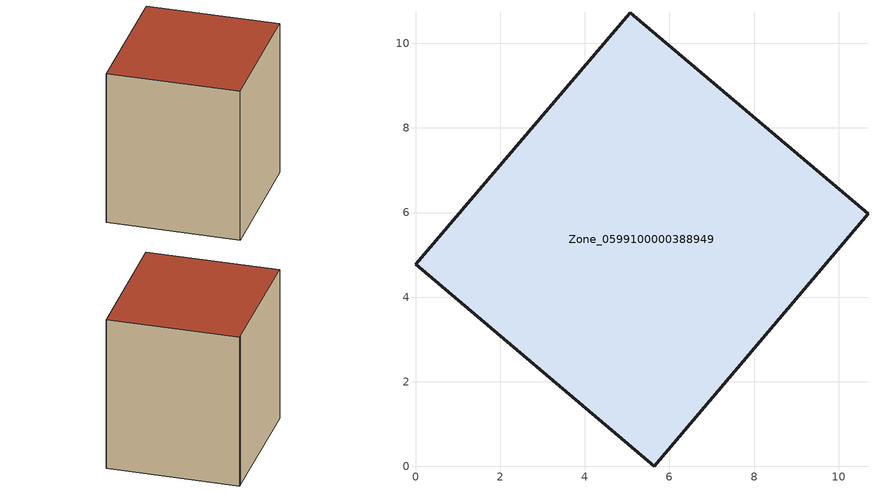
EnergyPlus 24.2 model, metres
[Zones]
Zone_0599100000388949
 floor ground (C_G): 4.99,10.62 5.07,10.72 10.69,5.97 5.64,0 0,4.77 z0.01
 wall outside (C_F): 5.64,0 10.69,5.97 5.07,10.72 4.99,10.62 0,4.77 5.64,0 z0.01:8.96
 roof outside (C_R): 5.07,10.72 4.99,10.62 0,4.77 5.64,0 10.69,5.97 z8.96
[BUILDING]
Pand.0599100000388949: North Axis=0; Terrain=City; Loads Convergence Tolerance Value=0.04; Temperature Convergence Tolerance Value=0.4; Solar Distribution=FullExterior; Maximum Number of Warmup Days=25; Minimum Number of Warmup Days=1
[Site:Location]
Rotterdam.The.Hague.AP_ZH_NLD Design_Conditions: Latitude=51.96; Longitude=4.45; Time Zone=1; Elevation=-4.5
[SITE:GROUNDTEMPERATURE:BUILDINGSURFACE]
18, 18, 18, 18, 18, 18, 18, 18, 18, 18, 18, 18
[MATERIAL] Thermal Absorptance=0.9; Solar Absorptance=0.7; Visible Absorptance=0.7
Name | Roughness | Thickness | Conductivity | Density | Specific Heat
G.TI.1992-2005 | MediumSmooth | 0.15 | 0.06 | 540 | 1210
F.TI.1992-2005 | Rough | 0.3 | 0.12 | 1920 | 840
R.TI.1992-2005 | MediumRough | 0.2 | 0.08 | 1500 | 1000
[CONSTRUCTION]
C_G: G.TI.1992-2005
C_F: F.TI.1992-2005
C_R: R.TI.1992-2005
[ZONE]
Zone_0599100000388949: Type=1; Multiplier=1; Ceiling Height=Autocalculate; Volume=Autocalculate; Floor Area=autocalculate; Part of Total Floor Area=Yes
[ZONEINFILTRATION:DESIGNFLOWRATE]
Infil_Zone_0599100000388949: Zone or ZoneList or Space or SpaceList=Zone_0599100000388949; Schedule=AlwaysOn; Design Flow Rate Calculation Method=Flow/Area; Flow Rate per Floor Area=0.0015; Constant Term Coefficient=1; Temperature Term Coefficient=0; Velocity Term Coefficient=0; Velocity Squared Term Coefficient=0
[HVACTEMPLATE:ZONE:IDEALLOADSAIRSYSTEM]
Zone_0599100000388949: Maximum Heating Supply Air Temperature=50; Minimum Cooling Supply Air Temperature=13; Maximum Heating Supply Air Humidity Ratio=0.0156; Minimum Cooling Supply Air Humidity Ratio=0.0077; Heating Limit=NoLimit; Cooling Limit=NoLimit; Dehumidification Control Type=ConstantSensibleHeatRatio; Cooling Sensible Heat Ratio=0.7; Dehumidification Setpoint=60; Humidification Control Type=None; Humidification Setpoint=30; Outdoor Air Method=None; Outdoor Air Flow Rate per Person=0.00944; Outdoor Air Flow Rate per Zone Floor Area=0; Outdoor Air Flow Rate per Zone=0; Demand Controlled Ventilation Type=None; Outdoor Air Economizer Type=NoEconomizer; Heat Recovery Type=None; Sensible Heat Recovery Effectiveness=0.7; Latent Heat Recovery Effectiveness=0.65
[ZONECONTROL:THERMOSTAT]
ThermostatControl_Zone_0599100000388949: Zone or ZoneList=Zone_0599100000388949; Control Type Schedule=DualSetpointControlType; Control 1=Thermostat_Zone_0599100000388949; Temperature Difference Between Cutout And Setpoint=0
[THERMOSTATSETPOINT:DUALSETPOINT]
Thermostat_Zone_0599100000388949: Heating Setpoint Temperature Schedule=HeatingSetpoint_Zone_0599100000388949; Cooling Setpoint Temperature Schedule=CoolingSetpoint_Zone_0599100000388949
[SCHEDULE:COMPACT]
HeatingSetpoint_Zone_0599100000388949: Through: 12/31, For: AllDays, Until: 24:00, 21
CoolingSetpoint_Zone_0599100000388949: Through: 12/31, For: AllDays, Until: 24:00, 24
DualSetpointControlType: Through: 12/31, For: AllDays, Until: 24:00, 4
AlwaysOn: Through: 12/31, For: AllDays, Until: 24:00, 1
